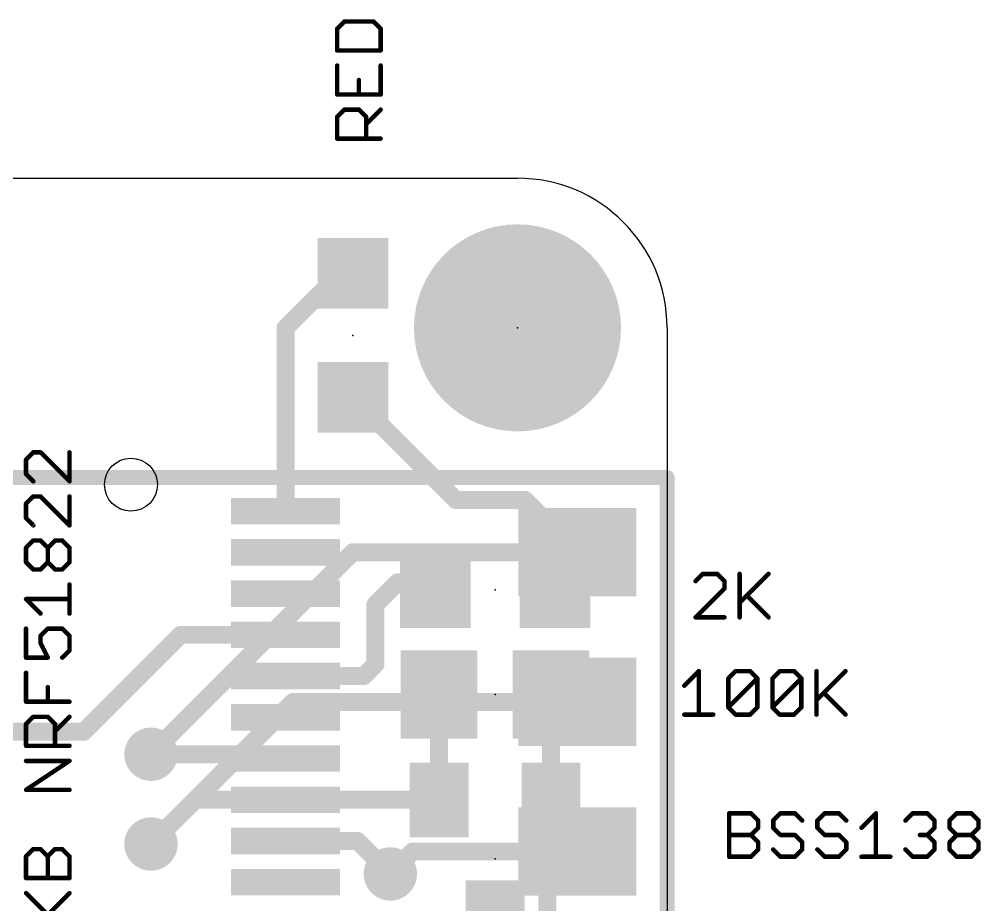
# Model space of a CAD drawing. Extents: x -5.2 to 30.9, y -0.1 to 28.6.
# Drawn here: x 11.86 to 28.19, y 13.07 to 28.1 of the extents above; entities that cross this region are included whole.
import ezdxf

# ---------------------------------------------------------------- set-up
doc = ezdxf.new("R2010")
doc.units = 0
for name, color, linetype in [('1', 12, 'CONTINUOUS'), ('16', 132, 'CONTINUOUS'), ('17', 110, 'CONTINUOUS'), ('18', 110, 'CONTINUOUS'), ('20', 53, 'CONTINUOUS'), ('23', 53, 'CONTINUOUS'), ('27', 253, 'CONTINUOUS')]:
    doc.layers.add(name, color=color, linetype=linetype)

# ---------------------------------------------------------------- blocks, each defined once
blk = doc.blocks.new('RECT')
blk.add_solid([(-0.5, -0.5), (0.5, -0.5), (-0.5, 0.5), (0.5, 0.5)])
blk = doc.blocks.new('ROUNDP')
at = {"const_width": 0.5}
blk.add_lwpolyline([(0, -0.25, 1), (0, 0.25, 1), (0, -0.25)], format="xyb", dxfattribs=at)
blk = doc.blocks.new('ROUNDV')
at = {"const_width": 0.5}
blk.add_lwpolyline([(0, -0.25, 1), (0, 0.25, 1), (0, -0.25)], format="xyb", dxfattribs=at)

msp = doc.modelspace()

# ---------------------------------------------------------------- linework, layer by layer
at = {"layer": '1'}
for points, const_width in [([(17.306, 23.783), (16.382, 22.859)], 0.3048), ([(17.526, 23.783), (17.306, 23.783)], 0.3048), ([(16.382, 22.859), (16.382, 19.748)], 0.3048), ([(17.526, 21.683), (19.27, 19.939)], 0.3048), ([(0, 20.32), (22.86, 20.32)], 0.254), ([(22.86, 20.32), (22.86, 0)], 0.254), ([(19.27, 19.939), (20.447, 19.939)], 0.3048), ([(20.447, 19.939), (20.955, 19.431)], 0.3048), ([(20.955, 19.431), (20.955, 18.415)], 0.3048), ([(17.907, 18.161), (18.288, 18.542)], 0.3048), ([(18.288, 18.542), (18.796, 18.542)], 0.3048), ([(18.796, 18.542), (18.923, 18.415)], 0.3048), ([(17.907, 17.145), (17.907, 18.161)], 0.3048), ([(14.6, 17.648), (12.954, 16.002)], 0.3048), ([(16.382, 17.648), (14.6, 17.648)], 0.3048), ([(17.71, 16.948), (17.907, 17.145)], 0.3048), ([(16.382, 16.948), (17.71, 16.948)], 0.3048), ([(18.989, 16.637), (18.989, 14.843)], 0.3048), ([(20.889, 16.637), (20.889, 14.843)], 0.3048), ([(12.954, 16.002), (7.239, 16.002)], 0.3048), ([(14.097, 15.621), (16.309, 15.621)], 0.3048), ([(16.309, 15.621), (16.382, 15.548)], 0.3048), ([(14.097, 14.097), (14.848, 14.848)], 0.3048), ([(14.848, 14.848), (16.382, 14.848)], 0.3048), ([(16.382, 14.848), (18.984, 14.848)], 0.3048), ([(18.984, 14.848), (18.989, 14.843)], 0.3048), ([(20.889, 14.671), (20.889, 14.843)], 0.3048), ([(20.889, 13.523), (20.889, 14.843)], 0.3048), ([(21.209, 14.351), (20.889, 14.671)], 0.3048), ([(17.602, 14.148), (16.382, 14.148)], 0.3048), ([(18.161, 13.589), (17.602, 14.148)], 0.3048), ([(20.828, 13.462), (20.889, 13.523)], 0.3048), ([(20.828, 12.065), (20.828, 13.462)], 0.3048)]:
    msp.add_lwpolyline(points, dxfattribs=dict(at, const_width=const_width))
for points, const_width in [([(17.306, 23.8592, 1), (17.306, 23.7068)], 0.1524), ([(17.3599, 23.7291, 1), (17.2521, 23.8369)], 0.1524), ([(17.526, 23.7068, 1), (17.526, 23.8592)], 0.1524), ([(16.4582, 22.859, 1), (16.3058, 22.859)], 0.1524), ([(16.3281, 22.9129, 1), (16.4359, 22.8051)], 0.1524), ([(17.5799, 21.7369, 1), (17.4721, 21.6291)], 0.1524), ([(22.9235, 20.32, 1), (22.7965, 20.32)], 0.127), ([(22.86, 20.2565, 1), (22.86, 20.3835)], 0.127), ([(19.27, 20.0152, 1), (19.27, 19.8628)], 0.1524), ([(20.5009, 19.9929, 1), (20.3931, 19.8851)], 0.1524), ([(20.447, 19.8628, 1), (20.447, 20.0152)], 0.1524), ([(19.2161, 19.8851, 1), (19.3239, 19.9929)], 0.1524), ([(16.3058, 19.748, 1), (16.4582, 19.748)], 0.1524), ([(21.0312, 19.431, 1), (20.8788, 19.431)], 0.1524), ([(20.9011, 19.3771, 1), (21.0089, 19.4849)], 0.1524), ([(18.288, 18.6182, 1), (18.288, 18.4658)], 0.1524), ([(18.3419, 18.4881, 1), (18.2341, 18.5959)], 0.1524), ([(18.8499, 18.5959, 1), (18.7421, 18.4881)], 0.1524), ([(18.796, 18.4658, 1), (18.796, 18.6182)], 0.1524), ([(18.8691, 18.3611, 1), (18.9769, 18.4689)], 0.1524), ([(20.8788, 18.415, 1), (21.0312, 18.415)], 0.1524), ([(17.9832, 18.161, 1), (17.8308, 18.161)], 0.1524), ([(17.8531, 18.2149, 1), (17.9609, 18.1071)], 0.1524), ([(14.6, 17.7242, 1), (14.6, 17.5718)], 0.1524), ([(14.6539, 17.5941, 1), (14.5461, 17.7019)], 0.1524), ([(16.382, 17.5718, 1), (16.382, 17.7242)], 0.1524), ([(17.8308, 17.145, 1), (17.9832, 17.145)], 0.1524), ([(17.9609, 17.0911, 1), (17.8531, 17.1989)], 0.1524), ([(16.382, 17.0242, 1), (16.382, 16.8718)], 0.1524), ([(17.6561, 17.0019, 1), (17.7639, 16.8941)], 0.1524), ([(17.71, 16.8718, 1), (17.71, 17.0242)], 0.1524), ([(19.0652, 16.637, 1), (18.9128, 16.637)], 0.1524), ([(20.9652, 16.637, 1), (20.8128, 16.637)], 0.1524), ([(12.9001, 16.0559, 1), (13.0079, 15.9481)], 0.1524), ([(12.954, 15.9258, 1), (12.954, 16.0782)], 0.1524), ([(14.097, 15.6972, 1), (14.097, 15.5448)], 0.1524), ([(16.3629, 15.6749, 1), (16.2551, 15.5671)], 0.1524), ([(16.309, 15.5448, 1), (16.309, 15.6972)], 0.1524), ([(16.3281, 15.4941, 1), (16.4359, 15.6019)], 0.1524), ([(14.848, 14.9242, 1), (14.848, 14.7718)], 0.1524), ([(14.9019, 14.7941, 1), (14.7941, 14.9019)], 0.1524), ([(16.382, 14.9242, 1), (16.382, 14.7718)], 0.1524), ([(16.382, 14.7718, 1), (16.382, 14.9242)], 0.1524), ([(19.0379, 14.9019, 1), (18.9301, 14.7941)], 0.1524), ([(18.9128, 14.843, 1), (19.0652, 14.843)], 0.1524), ([(18.9351, 14.7891, 1), (19.0429, 14.8969)], 0.1524), ([(18.984, 14.7718, 1), (18.984, 14.9242)], 0.1524), ([(20.9652, 14.843, 1), (20.8128, 14.843)], 0.1524), ([(20.9652, 14.843, 1), (20.8128, 14.843)], 0.1524), ([(20.8128, 14.843, 1), (20.9652, 14.843)], 0.1524), ([(20.9429, 14.7249, 1), (20.8351, 14.6171)], 0.1524), ([(20.8128, 14.671, 1), (20.9652, 14.671)], 0.1524), ([(21.1551, 14.2971, 1), (21.2629, 14.4049)], 0.1524), ([(14.0431, 14.1509, 1), (14.1509, 14.0431)], 0.1524), ([(16.382, 14.2242, 1), (16.382, 14.0718)], 0.1524), ([(17.6559, 14.2019, 1), (17.5481, 14.0941)], 0.1524), ([(17.602, 14.0718, 1), (17.602, 14.2242)], 0.1524), ([(18.1071, 13.5351, 1), (18.2149, 13.6429)], 0.1524), ([(20.9042, 13.462, 1), (20.7518, 13.462)], 0.1524), ([(20.7741, 13.5159, 1), (20.8819, 13.4081)], 0.1524), ([(20.8128, 13.523, 1), (20.9652, 13.523)], 0.1524), ([(20.9429, 13.4691, 1), (20.8351, 13.5769)], 0.1524)]:
    msp.add_lwpolyline(points, format="xyb", dxfattribs=dict(at, const_width=const_width))
at = {"layer": '16'}
for points, const_width in [([(0, 20.32), (22.86, 20.32)], 0.254), ([(22.86, 20.32), (22.86, 0)], 0.254), ([(17.526, 19.05), (14.097, 15.621)], 0.3048), ([(21.336, 19.05), (17.526, 19.05)], 0.3048), ([(16.51, 16.51), (14.097, 14.097)], 0.3048), ([(21.336, 16.51), (16.51, 16.51)], 0.3048), ([(18.542, 13.97), (18.161, 13.589)], 0.3048), ([(21.336, 13.97), (18.542, 13.97)], 0.3048)]:
    msp.add_lwpolyline(points, dxfattribs=dict(at, const_width=const_width))
for points, const_width in [([(22.9235, 20.32, 1), (22.7965, 20.32)], 0.127), ([(22.86, 20.2565, 1), (22.86, 20.3835)], 0.127), ([(17.526, 19.1262, 1), (17.526, 18.9738)], 0.1524), ([(17.5799, 18.9961, 1), (17.4721, 19.1039)], 0.1524), ([(21.336, 18.9738, 1), (21.336, 19.1262)], 0.1524), ([(16.51, 16.5862, 1), (16.51, 16.4338)], 0.1524), ([(16.5639, 16.4561, 1), (16.4561, 16.5639)], 0.1524), ([(21.336, 16.4338, 1), (21.336, 16.5862)], 0.1524), ([(14.0431, 15.6749, 1), (14.1509, 15.5671)], 0.1524), ([(14.0431, 14.1509, 1), (14.1509, 14.0431)], 0.1524), ([(18.542, 14.0462, 1), (18.542, 13.8938)], 0.1524), ([(18.5959, 13.9161, 1), (18.4881, 14.0239)], 0.1524), ([(21.336, 13.8938, 1), (21.336, 14.0462)], 0.1524), ([(18.1071, 13.6429, 1), (18.2149, 13.5351)], 0.1524)]:
    msp.add_lwpolyline(points, format="xyb", dxfattribs=dict(at, const_width=const_width))
at = {"layer": '20'}
for p, q in [((2.54, 25.4), (20.32, 25.4)), ((22.86, 22.86), (22.86, 0))]:
    msp.add_line(p, q, dxfattribs=at)
msp.add_circle((13.757, 20.198), 0.45, dxfattribs=at)
msp.add_arc((20.32, 22.86), 2.54, 0, 90, dxfattribs=at)
at = {"layer": '23'}
for p in [(20.32, 22.86), (17.526, 22.733), (19.939, 18.415), (19.939, 16.637), (19.939, 13.843)]:
    msp.add_point(p, dxfattribs=at)
at = {"layer": '27', "const_width": 0.0762}
for points in [[(17.3815, 28.0614), (17.2587, 27.9385)], [(17.873, 28.0614), (17.3815, 28.0614)], [(17.9959, 27.9385), (17.873, 28.0614)], [(17.2587, 27.9385), (17.2587, 27.5699)], [(17.9959, 27.5699), (17.9959, 27.9385)], [(17.2587, 27.5699), (17.9959, 27.5699)], [(17.2587, 27.313), (17.2587, 26.8215)], [(17.9959, 26.8215), (17.9959, 27.313)], [(17.6273, 26.8215), (17.6273, 27.0673)], [(17.2587, 26.8215), (17.9959, 26.8215)], [(17.2587, 26.4417), (17.3815, 26.5646)], [(17.2587, 26.0731), (17.2587, 26.4417)], [(17.3815, 26.5646), (17.6273, 26.5646)], [(17.6273, 26.5646), (17.7502, 26.4417)], [(17.7502, 26.3188), (17.9959, 26.5646)], [(17.7502, 26.4417), (17.7502, 26.0731)], [(17.9959, 26.0731), (17.2587, 26.0731)], [(12.0985, 20.7466), (11.9757, 20.6237)], [(12.2214, 20.7466), (12.0985, 20.7466)], [(12.7129, 20.2551), (12.2214, 20.7466)], [(12.7129, 20.7466), (12.7129, 20.2551)], [(11.9757, 20.6237), (11.9757, 20.378)], [(11.9757, 20.378), (12.0985, 20.2551)], [(12.0985, 19.9982), (11.9757, 19.8753)], [(12.2214, 19.9982), (12.0985, 19.9982)], [(12.7129, 19.5067), (12.2214, 19.9982)], [(12.7129, 19.9982), (12.7129, 19.5067)], [(11.9757, 19.8753), (11.9757, 19.6295)], [(11.9757, 19.6295), (12.0985, 19.5067)], [(11.9757, 19.1269), (12.0985, 19.2497)], [(12.0985, 19.2497), (12.2214, 19.2497)], [(12.2214, 19.2497), (12.3443, 19.1269)], [(12.3443, 19.1269), (12.4672, 19.2497)], [(12.4672, 19.2497), (12.59, 19.2497)], [(12.59, 19.2497), (12.7129, 19.1269)], [(11.9757, 18.8811), (11.9757, 19.1269)], [(12.3443, 18.8811), (12.3443, 19.1269)], [(12.7129, 19.1269), (12.7129, 18.8811)], [(12.0985, 18.7583), (11.9757, 18.8811)], [(12.2214, 18.7583), (12.0985, 18.7583)], [(12.3443, 18.8811), (12.2214, 18.7583)], [(12.4672, 18.7583), (12.3443, 18.8811)], [(12.59, 18.7583), (12.4672, 18.7583)], [(12.7129, 18.8811), (12.59, 18.7583)], [(23.4655, 18.6823), (23.3426, 18.5595)], [(23.7112, 18.6823), (23.4655, 18.6823)], [(23.8341, 18.5595), (23.7112, 18.6823)], [(24.091, 18.6823), (24.091, 17.9451)], [(24.091, 18.1908), (24.5825, 18.6823)], [(12.7129, 18.0098), (12.7129, 18.5013)], [(23.3426, 17.9451), (23.8341, 18.4366)], [(23.8341, 18.4366), (23.8341, 18.5595)], [(12.2214, 18.0098), (11.9757, 18.2556)], [(11.9757, 18.2556), (12.7129, 18.2556)], [(24.2139, 18.3137), (24.5825, 17.9451)], [(23.8341, 17.9451), (23.3426, 17.9451)], [(11.9757, 17.7529), (11.9757, 17.2614)], [(12.2214, 17.63), (12.3443, 17.7529)], [(12.2214, 17.5072), (12.2214, 17.63)], [(12.3443, 17.7529), (12.59, 17.7529)], [(12.59, 17.7529), (12.7129, 17.63)], [(12.7129, 17.63), (12.7129, 17.3843)], [(12.3443, 17.2614), (12.2214, 17.5072)], [(12.7129, 17.3843), (12.59, 17.2614)], [(11.9757, 17.2614), (12.3443, 17.2614)], [(11.9757, 16.513), (11.9757, 17.0045)], [(23.1521, 16.7856), (23.3978, 17.0313)], [(23.3978, 17.0313), (23.3978, 16.2941)], [(23.9005, 16.9085), (24.0234, 17.0313)], [(24.0234, 17.0313), (24.2691, 17.0313)], [(24.2691, 17.0313), (24.392, 16.9085)], [(24.6489, 16.9085), (24.7718, 17.0313)], [(24.7718, 17.0313), (25.0175, 17.0313)], [(25.0175, 17.0313), (25.1404, 16.9085)], [(25.3973, 17.0313), (25.3973, 16.2941)], [(25.3973, 16.5398), (25.8888, 17.0313)], [(23.9005, 16.417), (23.9005, 16.9085)], [(23.9005, 16.417), (24.392, 16.9085)], [(24.392, 16.9085), (24.392, 16.417)], [(24.6489, 16.417), (24.6489, 16.9085)], [(24.6489, 16.417), (25.1404, 16.9085)], [(25.1404, 16.9085), (25.1404, 16.417)], [(12.3443, 16.513), (12.3443, 16.7587)], [(25.5202, 16.6627), (25.8888, 16.2941)], [(12.7129, 16.513), (11.9757, 16.513)], [(23.1521, 16.2941), (23.6436, 16.2941)], [(24.0234, 16.2941), (23.9005, 16.417)], [(24.2691, 16.2941), (24.0234, 16.2941)], [(24.392, 16.417), (24.2691, 16.2941)], [(24.7718, 16.2941), (24.6489, 16.417)], [(25.0175, 16.2941), (24.7718, 16.2941)], [(25.1404, 16.417), (25.0175, 16.2941)], [(11.9757, 16.1332), (12.0985, 16.2561)], [(11.9757, 15.7646), (11.9757, 16.1332)], [(12.0985, 16.2561), (12.3443, 16.2561)], [(12.3443, 16.2561), (12.4672, 16.1332)], [(12.4672, 16.0103), (12.7129, 16.2561)], [(12.4672, 16.1332), (12.4672, 15.7646)], [(12.7129, 15.7646), (11.9757, 15.7646)], [(11.9757, 15.0162), (12.7129, 15.5077)], [(12.7129, 15.5077), (11.9757, 15.5077)], [(12.7129, 15.0162), (11.9757, 15.0162)], [(23.9141, 13.8811), (23.9141, 14.6183)], [(23.9141, 14.6183), (24.2827, 14.6183)], [(24.2827, 14.6183), (24.4056, 14.4955)], [(24.4056, 14.4955), (24.4056, 14.3726)], [(24.7854, 14.6183), (24.6625, 14.4955)], [(24.6625, 14.4955), (24.6625, 14.3726)], [(25.0311, 14.6183), (24.7854, 14.6183)], [(25.154, 14.4955), (25.0311, 14.6183)], [(25.5338, 14.6183), (25.4109, 14.4955)], [(25.4109, 14.4955), (25.4109, 14.3726)], [(25.7795, 14.6183), (25.5338, 14.6183)], [(25.9024, 14.4955), (25.7795, 14.6183)], [(26.1593, 14.3726), (26.4051, 14.6183)], [(26.4051, 14.6183), (26.4051, 13.8811)], [(26.9078, 14.4955), (27.0306, 14.6183)], [(27.0306, 14.6183), (27.2764, 14.6183)], [(27.2764, 14.6183), (27.3992, 14.4955)], [(27.3992, 14.4955), (27.3992, 14.3726)], [(27.6562, 14.4955), (27.779, 14.6183)], [(27.6562, 14.3726), (27.6562, 14.4955)], [(27.779, 14.6183), (28.0248, 14.6183)], [(28.0248, 14.6183), (28.1477, 14.4955)], [(28.1477, 14.4955), (28.1477, 14.3726)], [(24.4056, 14.3726), (24.2827, 14.2497)], [(24.6625, 14.3726), (24.7854, 14.2497)], [(25.4109, 14.3726), (25.5338, 14.2497)], [(27.3992, 14.3726), (27.2764, 14.2497)], [(27.779, 14.2497), (27.6562, 14.3726)], [(28.1477, 14.3726), (28.0248, 14.2497)], [(23.9141, 14.2497), (24.2827, 14.2497)], [(24.2827, 14.2497), (24.4056, 14.1268)], [(24.7854, 14.2497), (25.0311, 14.2497)], [(25.0311, 14.2497), (25.154, 14.1268)], [(25.5338, 14.2497), (25.7795, 14.2497)], [(25.7795, 14.2497), (25.9024, 14.1268)], [(27.2764, 14.2497), (27.1535, 14.2497)], [(27.2764, 14.2497), (27.3992, 14.1268)], [(27.6562, 14.1268), (27.779, 14.2497)], [(27.779, 14.2497), (28.0248, 14.2497)], [(28.0248, 14.2497), (28.1477, 14.1268)], [(11.9757, 13.888), (12.0985, 14.0108)], [(12.0985, 14.0108), (12.2214, 14.0108)], [(12.2214, 14.0108), (12.3443, 13.888)], [(12.3443, 13.888), (12.4672, 14.0108)], [(12.4672, 14.0108), (12.59, 14.0108)], [(12.59, 14.0108), (12.7129, 13.888)], [(24.4056, 14.004), (24.2827, 13.8811)], [(24.4056, 14.1268), (24.4056, 14.004)], [(24.7854, 13.8811), (24.6625, 14.004)], [(25.154, 14.004), (25.0311, 13.8811)], [(25.154, 14.1268), (25.154, 14.004)], [(25.5338, 13.8811), (25.4109, 14.004)], [(25.9024, 14.004), (25.7795, 13.8811)], [(25.9024, 14.1268), (25.9024, 14.004)], [(27.0306, 13.8811), (26.9078, 14.004)], [(27.3992, 14.004), (27.2764, 13.8811)], [(27.3992, 14.1268), (27.3992, 14.004)], [(27.6562, 14.004), (27.6562, 14.1268)], [(27.779, 13.8811), (27.6562, 14.004)], [(28.1477, 14.004), (28.0248, 13.8811)], [(28.1477, 14.1268), (28.1477, 14.004)], [(11.9757, 13.5193), (11.9757, 13.888)], [(12.3443, 13.5193), (12.3443, 13.888)], [(12.7129, 13.888), (12.7129, 13.5193)], [(24.2827, 13.8811), (23.9141, 13.8811)], [(25.0311, 13.8811), (24.7854, 13.8811)], [(25.7795, 13.8811), (25.5338, 13.8811)], [(26.1593, 13.8811), (26.6508, 13.8811)], [(27.2764, 13.8811), (27.0306, 13.8811)], [(28.0248, 13.8811), (27.779, 13.8811)], [(12.7129, 13.5193), (11.9757, 13.5193)], [(12.4672, 12.7709), (11.9757, 13.2624)], [(12.3443, 12.8938), (12.7129, 13.2624)]]:
    msp.add_lwpolyline(points, dxfattribs=at)
at = {"layer": '27', "const_width": 0.0381}
for points in [[(17.3815, 28.0805, 1), (17.3815, 28.0424)], [(17.395, 28.0479, 1), (17.3681, 28.0749)], [(17.8865, 28.0749, 1), (17.8596, 28.0479)], [(17.873, 28.0424, 1), (17.873, 28.0805)], [(17.2777, 27.9385, 1), (17.2396, 27.9385)], [(17.2452, 27.952, 1), (17.2721, 27.9251)], [(18.015, 27.9385, 1), (17.9769, 27.9385)], [(17.9824, 27.9251, 1), (18.0094, 27.952)], [(17.2587, 27.589, 1), (17.2587, 27.5509)], [(17.9959, 27.5509, 1), (17.9959, 27.589)], [(17.2396, 27.5699, 1), (17.2777, 27.5699)], [(17.9769, 27.5699, 1), (18.015, 27.5699)], [(17.2777, 27.313, 1), (17.2396, 27.313)], [(18.015, 27.313, 1), (17.9769, 27.313)], [(17.6463, 27.0673, 1), (17.6082, 27.0673)], [(17.2396, 26.8215, 1), (17.2777, 26.8215)], [(17.2587, 26.8406, 1), (17.2587, 26.8025)], [(17.6082, 26.8215, 1), (17.6463, 26.8215)], [(17.9769, 26.8215, 1), (18.015, 26.8215)], [(17.9959, 26.8025, 1), (17.9959, 26.8406)], [(17.2777, 26.4417, 1), (17.2396, 26.4417)], [(17.2452, 26.4552, 1), (17.2721, 26.4282)], [(17.3815, 26.5836, 1), (17.3815, 26.5455)], [(17.395, 26.5511, 1), (17.3681, 26.5781)], [(17.6408, 26.5781, 1), (17.6138, 26.5511)], [(17.6273, 26.5455, 1), (17.6273, 26.5836)], [(17.7692, 26.4417, 1), (17.7311, 26.4417)], [(17.7367, 26.4282, 1), (17.7636, 26.4552)], [(18.0094, 26.5511, 1), (17.9824, 26.5781)], [(17.7367, 26.3323, 1), (17.7636, 26.3054)], [(17.2396, 26.0731, 1), (17.2777, 26.0731)], [(17.2587, 26.0922, 1), (17.2587, 26.0541)], [(17.7311, 26.0731, 1), (17.7692, 26.0731)], [(17.9959, 26.0541, 1), (17.9959, 26.0922)], [(12.0985, 20.7656, 1), (12.0985, 20.7275)], [(12.112, 20.7331, 1), (12.0851, 20.76)], [(12.2349, 20.76, 1), (12.2079, 20.7331)], [(12.2214, 20.7275, 1), (12.2214, 20.7656)], [(12.732, 20.7466, 1), (12.6939, 20.7466)], [(11.9947, 20.6237, 1), (11.9566, 20.6237)], [(11.9622, 20.6372, 1), (11.9891, 20.6102)], [(11.9891, 20.3914, 1), (11.9622, 20.3645)], [(11.9566, 20.378, 1), (11.9947, 20.378)], [(12.0851, 20.2416, 1), (12.112, 20.2686)], [(12.6939, 20.2551, 1), (12.732, 20.2551)], [(12.6994, 20.2416, 1), (12.7264, 20.2686)], [(12.0985, 20.0172, 1), (12.0985, 19.9791)], [(12.112, 19.9847, 1), (12.0851, 20.0116)], [(12.2349, 20.0116, 1), (12.2079, 19.9847)], [(12.2214, 19.9791, 1), (12.2214, 20.0172)], [(12.732, 19.9982, 1), (12.6939, 19.9982)], [(11.9947, 19.8753, 1), (11.9566, 19.8753)], [(11.9622, 19.8888, 1), (11.9891, 19.8618)], [(11.9566, 19.6295, 1), (11.9947, 19.6295)], [(11.9891, 19.643, 1), (11.9622, 19.6161)], [(12.0851, 19.4932, 1), (12.112, 19.5201)], [(12.6939, 19.5067, 1), (12.732, 19.5067)], [(12.6994, 19.4932, 1), (12.7264, 19.5201)], [(12.0985, 19.2688, 1), (12.0985, 19.2307)], [(12.112, 19.2363, 1), (12.0851, 19.2632)], [(12.2349, 19.2632, 1), (12.2079, 19.2363)], [(12.2214, 19.2307, 1), (12.2214, 19.2688)], [(12.4672, 19.2688, 1), (12.4672, 19.2307)], [(12.4806, 19.2363, 1), (12.4537, 19.2632)], [(12.6035, 19.2632, 1), (12.5766, 19.2363)], [(12.59, 19.2307, 1), (12.59, 19.2688)], [(11.9947, 19.1269, 1), (11.9566, 19.1269)], [(11.9622, 19.1403, 1), (11.9891, 19.1134)], [(12.3633, 19.1269, 1), (12.3252, 19.1269)], [(12.3308, 19.1403, 1), (12.3578, 19.1134)], [(12.3308, 19.1134, 1), (12.3578, 19.1403)], [(12.732, 19.1269, 1), (12.6939, 19.1269)], [(12.6994, 19.1134, 1), (12.7264, 19.1403)], [(11.9566, 18.8811, 1), (11.9947, 18.8811)], [(11.9891, 18.8946, 1), (11.9622, 18.8677)], [(12.0985, 18.7773, 1), (12.0985, 18.7392)], [(12.0851, 18.7448, 1), (12.112, 18.7717)], [(12.2079, 18.7717, 1), (12.2349, 18.7448)], [(12.2214, 18.7392, 1), (12.2214, 18.7773)], [(12.3578, 18.8946, 1), (12.3308, 18.8677)], [(12.3252, 18.8811, 1), (12.3633, 18.8811)], [(12.3578, 18.8677, 1), (12.3308, 18.8946)], [(12.4672, 18.7773, 1), (12.4672, 18.7392)], [(12.4537, 18.7448, 1), (12.4806, 18.7717)], [(12.5766, 18.7717, 1), (12.6035, 18.7448)], [(12.59, 18.7392, 1), (12.59, 18.7773)], [(12.6939, 18.8811, 1), (12.732, 18.8811)], [(12.7264, 18.8677, 1), (12.6994, 18.8946)], [(23.4655, 18.7014, 1), (23.4655, 18.6633)], [(23.4789, 18.6689, 1), (23.452, 18.6958)], [(23.7247, 18.6958, 1), (23.6977, 18.6689)], [(23.7112, 18.6633, 1), (23.7112, 18.7014)], [(24.1101, 18.6823, 1), (24.072, 18.6823)], [(24.596, 18.6689, 1), (24.569, 18.6958)], [(12.732, 18.5013, 1), (12.6939, 18.5013)], [(23.3291, 18.5729, 1), (23.3561, 18.546)], [(23.8531, 18.5595, 1), (23.815, 18.5595)], [(23.815, 18.4366, 1), (23.8531, 18.4366)], [(23.8206, 18.546, 1), (23.8476, 18.5729)], [(23.8476, 18.4231, 1), (23.8206, 18.4501)], [(11.9891, 18.2691, 1), (11.9622, 18.2421)], [(11.9757, 18.2746, 1), (11.9757, 18.2365)], [(12.7129, 18.2365, 1), (12.7129, 18.2746)], [(24.2274, 18.3272, 1), (24.2004, 18.3002)], [(24.0775, 18.2043, 1), (24.1045, 18.1774)], [(12.2079, 17.9964, 1), (12.2349, 18.0233)], [(12.6939, 18.0098, 1), (12.732, 18.0098)], [(23.3426, 17.9642, 1), (23.3426, 17.9261)], [(23.3291, 17.9586, 1), (23.3561, 17.9316)], [(23.8341, 17.9261, 1), (23.8341, 17.9642)], [(24.072, 17.9451, 1), (24.1101, 17.9451)], [(24.569, 17.9316, 1), (24.596, 17.9586)], [(11.9947, 17.7529, 1), (11.9566, 17.7529)], [(12.2079, 17.6435, 1), (12.2349, 17.6166)], [(12.2405, 17.63, 1), (12.2024, 17.63)], [(12.3443, 17.772, 1), (12.3443, 17.7339)], [(12.3578, 17.7394, 1), (12.3308, 17.7664)], [(12.6035, 17.7664, 1), (12.5766, 17.7394)], [(12.59, 17.7339, 1), (12.59, 17.772)], [(12.732, 17.63, 1), (12.6939, 17.63)], [(12.6994, 17.6166, 1), (12.7264, 17.6435)], [(12.2385, 17.5157, 1), (12.2044, 17.4986)], [(12.2024, 17.5072, 1), (12.2405, 17.5072)], [(12.6939, 17.3843, 1), (12.732, 17.3843)], [(12.7264, 17.3708, 1), (12.6994, 17.3978)], [(11.9566, 17.2614, 1), (11.9947, 17.2614)], [(11.9757, 17.2805, 1), (11.9757, 17.2424)], [(12.3272, 17.2529, 1), (12.3613, 17.2699)], [(12.3443, 17.2424, 1), (12.3443, 17.2805)], [(12.5766, 17.2749, 1), (12.6035, 17.248)], [(11.9947, 17.0045, 1), (11.9566, 17.0045)], [(23.4169, 17.0313, 1), (23.3788, 17.0313)], [(23.4113, 17.0179, 1), (23.3844, 17.0448)], [(24.0234, 17.0504, 1), (24.0234, 17.0123)], [(24.0369, 17.0179, 1), (24.0099, 17.0448)], [(24.2826, 17.0448, 1), (24.2557, 17.0179)], [(24.2691, 17.0123, 1), (24.2691, 17.0504)], [(24.7718, 17.0504, 1), (24.7718, 17.0123)], [(24.7853, 17.0179, 1), (24.7583, 17.0448)], [(25.031, 17.0448, 1), (25.0041, 17.0179)], [(25.0175, 17.0123, 1), (25.0175, 17.0504)], [(25.4164, 17.0313, 1), (25.3783, 17.0313)], [(25.9023, 17.0179, 1), (25.8754, 17.0448)], [(23.1386, 16.7991, 1), (23.1656, 16.7721)], [(23.9196, 16.9085, 1), (23.8815, 16.9085)], [(23.887, 16.9219, 1), (23.914, 16.895)], [(24.411, 16.9085, 1), (24.3729, 16.9085)], [(24.4055, 16.895, 1), (24.3785, 16.9219)], [(24.3785, 16.895, 1), (24.4055, 16.9219)], [(24.668, 16.9085, 1), (24.6299, 16.9085)], [(24.6355, 16.9219, 1), (24.6624, 16.895)], [(25.1595, 16.9085, 1), (25.1214, 16.9085)], [(25.1539, 16.895, 1), (25.1269, 16.9219)], [(25.1269, 16.895, 1), (25.1539, 16.9219)], [(12.3633, 16.7587, 1), (12.3252, 16.7587)], [(25.5337, 16.6762, 1), (25.5067, 16.6492)], [(11.9566, 16.513, 1), (11.9947, 16.513)], [(11.9757, 16.5321, 1), (11.9757, 16.494)], [(12.3252, 16.513, 1), (12.3633, 16.513)], [(12.7129, 16.494, 1), (12.7129, 16.5321)], [(25.3839, 16.5533, 1), (25.4108, 16.5264)], [(23.1521, 16.3132, 1), (23.1521, 16.2751)], [(23.6436, 16.2751, 1), (23.6436, 16.3132)], [(23.914, 16.4304, 1), (23.887, 16.4035)], [(23.887, 16.4304, 1), (23.914, 16.4035)], [(23.8815, 16.417, 1), (23.9196, 16.417)], [(24.0234, 16.3132, 1), (24.0234, 16.2751)], [(24.0099, 16.2806, 1), (24.0369, 16.3076)], [(24.2557, 16.3076, 1), (24.2826, 16.2806)], [(24.2691, 16.2751, 1), (24.2691, 16.3132)], [(24.3729, 16.417, 1), (24.411, 16.417)], [(24.4055, 16.4035, 1), (24.3785, 16.4304)], [(24.6299, 16.417, 1), (24.668, 16.417)], [(24.6624, 16.4304, 1), (24.6355, 16.4035)], [(24.6355, 16.4304, 1), (24.6624, 16.4035)], [(24.7718, 16.3132, 1), (24.7718, 16.2751)], [(24.7583, 16.2806, 1), (24.7853, 16.3076)], [(25.0041, 16.3076, 1), (25.031, 16.2806)], [(25.0175, 16.2751, 1), (25.0175, 16.3132)], [(25.1214, 16.417, 1), (25.1595, 16.417)], [(25.1539, 16.4035, 1), (25.1269, 16.4304)], [(25.8754, 16.2806, 1), (25.9023, 16.3076)], [(11.9947, 16.1332, 1), (11.9566, 16.1332)], [(11.9622, 16.1467, 1), (11.9891, 16.1197)], [(12.0985, 16.2751, 1), (12.0985, 16.237)], [(12.112, 16.2426, 1), (12.0851, 16.2695)], [(12.3578, 16.2695, 1), (12.3308, 16.2426)], [(12.3443, 16.237, 1), (12.3443, 16.2751)], [(12.4862, 16.1332, 1), (12.4481, 16.1332)], [(12.4537, 16.1197, 1), (12.4806, 16.1467)], [(12.7264, 16.2426, 1), (12.6994, 16.2695)], [(23.3788, 16.2941, 1), (23.4169, 16.2941)], [(25.3783, 16.2941, 1), (25.4164, 16.2941)], [(12.4537, 16.0238, 1), (12.4806, 15.9969)], [(11.9566, 15.7646, 1), (11.9947, 15.7646)], [(11.9757, 15.7836, 1), (11.9757, 15.7455)], [(12.4481, 15.7646, 1), (12.4862, 15.7646)], [(12.7129, 15.7455, 1), (12.7129, 15.7836)], [(11.9757, 15.5267, 1), (11.9757, 15.4886)], [(12.7235, 15.4918, 1), (12.7023, 15.5235)], [(12.7129, 15.4886, 1), (12.7129, 15.5267)], [(11.9757, 15.0352, 1), (11.9757, 14.9971)], [(11.9651, 15.032, 1), (11.9862, 15.0003)], [(12.7129, 14.9971, 1), (12.7129, 15.0352)], [(23.9332, 14.6183, 1), (23.8951, 14.6183)], [(23.9141, 14.6374, 1), (23.9141, 14.5993)], [(24.2962, 14.6318, 1), (24.2692, 14.6049)], [(24.2827, 14.5993, 1), (24.2827, 14.6374)], [(24.4246, 14.4955, 1), (24.3865, 14.4955)], [(24.6816, 14.4955, 1), (24.6435, 14.4955)], [(24.7854, 14.6374, 1), (24.7854, 14.5993)], [(24.7989, 14.6049, 1), (24.7719, 14.6318)], [(25.0446, 14.6318, 1), (25.0177, 14.6049)], [(25.0311, 14.5993, 1), (25.0311, 14.6374)], [(25.43, 14.4955, 1), (25.3919, 14.4955)], [(25.5338, 14.6374, 1), (25.5338, 14.5993)], [(25.5473, 14.6049, 1), (25.5203, 14.6318)], [(25.793, 14.6318, 1), (25.7661, 14.6049)], [(25.7795, 14.5993, 1), (25.7795, 14.6374)], [(26.4241, 14.6183, 1), (26.386, 14.6183)], [(26.4186, 14.6049, 1), (26.3916, 14.6318)], [(27.0306, 14.6374, 1), (27.0306, 14.5993)], [(27.0441, 14.6049, 1), (27.0172, 14.6318)], [(27.2898, 14.6318, 1), (27.2629, 14.6049)], [(27.2764, 14.5993, 1), (27.2764, 14.6374)], [(27.4183, 14.4955, 1), (27.3802, 14.4955)], [(27.6752, 14.4955, 1), (27.6371, 14.4955)], [(27.779, 14.6374, 1), (27.779, 14.5993)], [(27.7925, 14.6049, 1), (27.7656, 14.6318)], [(28.0383, 14.6318, 1), (28.0113, 14.6049)], [(28.0248, 14.5993, 1), (28.0248, 14.6374)], [(28.1667, 14.4955, 1), (28.1286, 14.4955)], [(24.3865, 14.3726, 1), (24.4246, 14.3726)], [(24.3921, 14.482, 1), (24.4191, 14.5089)], [(24.4191, 14.3591, 1), (24.3921, 14.3861)], [(24.649, 14.5089, 1), (24.676, 14.482)], [(24.676, 14.3861, 1), (24.649, 14.3591)], [(24.6435, 14.3726, 1), (24.6816, 14.3726)], [(25.1405, 14.482, 1), (25.1675, 14.5089)], [(25.4244, 14.3861, 1), (25.3975, 14.3591)], [(25.3919, 14.3726, 1), (25.43, 14.3726)], [(25.3975, 14.5089, 1), (25.4244, 14.482)], [(25.8889, 14.482, 1), (25.9159, 14.5089)], [(26.1459, 14.3861, 1), (26.1728, 14.3591)], [(26.8943, 14.5089, 1), (26.9212, 14.482)], [(27.3802, 14.3726, 1), (27.4183, 14.3726)], [(27.3858, 14.482, 1), (27.4127, 14.5089)], [(27.4127, 14.3591, 1), (27.3858, 14.3861)], [(27.6696, 14.3861, 1), (27.6427, 14.3591)], [(27.6427, 14.5089, 1), (27.6696, 14.482)], [(27.6371, 14.3726, 1), (27.6752, 14.3726)], [(28.1286, 14.3726, 1), (28.1667, 14.3726)], [(28.1342, 14.482, 1), (28.1611, 14.5089)], [(28.1611, 14.3591, 1), (28.1342, 14.3861)], [(23.9141, 14.2688, 1), (23.9141, 14.2307)], [(24.2962, 14.2632, 1), (24.2692, 14.2362)], [(24.2692, 14.2632, 1), (24.2962, 14.2362)], [(24.2827, 14.2307, 1), (24.2827, 14.2688)], [(24.7854, 14.2688, 1), (24.7854, 14.2307)], [(24.7719, 14.2362, 1), (24.7989, 14.2632)], [(25.0446, 14.2632, 1), (25.0177, 14.2362)], [(25.0311, 14.2307, 1), (25.0311, 14.2688)], [(25.5338, 14.2688, 1), (25.5338, 14.2307)], [(25.5203, 14.2362, 1), (25.5473, 14.2632)], [(25.793, 14.2632, 1), (25.7661, 14.2362)], [(25.7795, 14.2307, 1), (25.7795, 14.2688)], [(27.1535, 14.2688, 1), (27.1535, 14.2307)], [(27.2898, 14.2632, 1), (27.2629, 14.2362)], [(27.2629, 14.2632, 1), (27.2898, 14.2362)], [(27.2764, 14.2307, 1), (27.2764, 14.2688)], [(27.779, 14.2688, 1), (27.779, 14.2307)], [(27.7925, 14.2362, 1), (27.7656, 14.2632)], [(27.7656, 14.2362, 1), (27.7925, 14.2632)], [(28.0383, 14.2632, 1), (28.0113, 14.2362)], [(28.0113, 14.2632, 1), (28.0383, 14.2362)], [(28.0248, 14.2307, 1), (28.0248, 14.2688)], [(12.0985, 14.0299, 1), (12.0985, 13.9918)], [(12.112, 13.9974, 1), (12.0851, 14.0243)], [(12.2349, 14.0243, 1), (12.2079, 13.9974)], [(12.2214, 13.9918, 1), (12.2214, 14.0299)], [(12.4672, 14.0299, 1), (12.4672, 13.9918)], [(12.4806, 13.9974, 1), (12.4537, 14.0243)], [(12.6035, 14.0243, 1), (12.5766, 13.9974)], [(12.59, 13.9918, 1), (12.59, 14.0299)], [(24.4246, 14.1268, 1), (24.3865, 14.1268)], [(24.3921, 14.1134, 1), (24.4191, 14.1403)], [(24.4191, 13.9905, 1), (24.3921, 14.0174)], [(24.676, 14.0174, 1), (24.649, 13.9905)], [(25.173, 14.1268, 1), (25.1349, 14.1268)], [(25.1405, 14.1134, 1), (25.1675, 14.1403)], [(25.1675, 13.9905, 1), (25.1405, 14.0174)], [(25.4244, 14.0174, 1), (25.3975, 13.9905)], [(25.9215, 14.1268, 1), (25.8834, 14.1268)], [(25.8889, 14.1134, 1), (25.9159, 14.1403)], [(25.9159, 13.9905, 1), (25.8889, 14.0174)], [(26.9212, 14.0174, 1), (26.8943, 13.9905)], [(27.4183, 14.1268, 1), (27.3802, 14.1268)], [(27.3858, 14.1134, 1), (27.4127, 14.1403)], [(27.4127, 13.9905, 1), (27.3858, 14.0174)], [(27.6752, 14.1268, 1), (27.6371, 14.1268)], [(27.6427, 14.1403, 1), (27.6696, 14.1134)], [(27.6696, 14.0174, 1), (27.6427, 13.9905)], [(28.1667, 14.1268, 1), (28.1286, 14.1268)], [(28.1342, 14.1134, 1), (28.1611, 14.1403)], [(28.1611, 13.9905, 1), (28.1342, 14.0174)], [(11.9947, 13.888, 1), (11.9566, 13.888)], [(11.9622, 13.9014, 1), (11.9891, 13.8745)], [(12.3633, 13.888, 1), (12.3252, 13.888)], [(12.3308, 13.9014, 1), (12.3578, 13.8745)], [(12.3308, 13.8745, 1), (12.3578, 13.9014)], [(12.732, 13.888, 1), (12.6939, 13.888)], [(12.6994, 13.8745, 1), (12.7264, 13.9014)], [(23.9141, 13.9002, 1), (23.9141, 13.862)], [(23.8951, 13.8811, 1), (23.9332, 13.8811)], [(24.2692, 13.8946, 1), (24.2962, 13.8676)], [(24.2827, 13.862, 1), (24.2827, 13.9002)], [(24.3865, 14.004, 1), (24.4246, 14.004)], [(24.7854, 13.9002, 1), (24.7854, 13.862)], [(24.7719, 13.8676, 1), (24.7989, 13.8946)], [(25.0177, 13.8946, 1), (25.0446, 13.8676)], [(25.0311, 13.862, 1), (25.0311, 13.9002)], [(25.1349, 14.004, 1), (25.173, 14.004)], [(25.5338, 13.9002, 1), (25.5338, 13.862)], [(25.5203, 13.8676, 1), (25.5473, 13.8946)], [(25.7661, 13.8946, 1), (25.793, 13.8676)], [(25.7795, 13.862, 1), (25.7795, 13.9002)], [(25.8834, 14.004, 1), (25.9215, 14.004)], [(26.1593, 13.9002, 1), (26.1593, 13.862)], [(26.386, 13.8811, 1), (26.4241, 13.8811)], [(26.6508, 13.862, 1), (26.6508, 13.9002)], [(27.0306, 13.9002, 1), (27.0306, 13.862)], [(27.0172, 13.8676, 1), (27.0441, 13.8946)], [(27.2629, 13.8946, 1), (27.2898, 13.8676)], [(27.2764, 13.862, 1), (27.2764, 13.9002)], [(27.3802, 14.004, 1), (27.4183, 14.004)], [(27.6371, 14.004, 1), (27.6752, 14.004)], [(27.779, 13.9002, 1), (27.779, 13.862)], [(27.7656, 13.8676, 1), (27.7925, 13.8946)], [(28.0113, 13.8946, 1), (28.0383, 13.8676)], [(28.0248, 13.862, 1), (28.0248, 13.9002)], [(28.1286, 14.004, 1), (28.1667, 14.004)], [(11.9757, 13.5384, 1), (11.9757, 13.5003)], [(12.7129, 13.5003, 1), (12.7129, 13.5384)], [(11.9566, 13.5193, 1), (11.9947, 13.5193)], [(12.3252, 13.5193, 1), (12.3633, 13.5193)], [(12.6939, 13.5193, 1), (12.732, 13.5193)], [(11.9891, 13.2759, 1), (11.9622, 13.2489)], [(12.7264, 13.2489, 1), (12.6994, 13.2759)]]:
    msp.add_lwpolyline(points, format="xyb", dxfattribs=at)

# ---------------------------------------------------------------- block references
at = {"layer": '1'}
for p, xscale, yscale in [((17.526, 23.783), 1.2, 1.2), ((17.526, 21.683), 1.2, 1.2), ((16.382, 19.748), 1.85, 0.45), ((16.382, 19.048), 1.85, 0.45), ((18.923, 18.415), 1.2, 1.3), ((20.955, 18.415), 1.2, 1.3), ((16.382, 18.348), 1.85, 0.45), ((16.382, 17.648), 1.85, 0.45), ((16.382, 16.948), 1.85, 0.45), ((16.382, 16.248), 1.85, 0.45), ((16.382, 15.548), 1.85, 0.45), ((16.382, 14.848), 1.85, 0.45), ((16.382, 14.148), 1.85, 0.45), ((16.382, 13.448), 1.85, 0.45)]:
    msp.add_blockref('RECT', p, dxfattribs=dict(at, xscale=xscale, yscale=yscale))
at = {"layer": '1', "xscale": 1.3, "yscale": 1.5, "rotation": 180}
for p in [(18.989, 16.637), (20.889, 16.637)]:
    msp.add_blockref('RECT', p, dxfattribs=at)
at = {"layer": '1', "yscale": 1.27, "rotation": 180}
for p in [(18.989, 14.843), (20.889, 14.843), (19.939, 12.843)]:
    msp.add_blockref('RECT', p, dxfattribs=at)
at = {"layer": '16', "xscale": 1.5, "yscale": 2}
for p, rotation in [((21.336, 19.05), 90), ((21.336, 16.51), 90), ((21.336, 13.97), 270)]:
    msp.add_blockref('RECT', p, dxfattribs=dict(at, rotation=rotation))
at = {"layer": '17', "xscale": 3.516, "yscale": 3.516}
msp.add_blockref('ROUNDP', (20.32, 22.86), dxfattribs=at)
msp.add_blockref('ROUNDP', (20.32, 22.86), dxfattribs=at)
at = {"layer": '18', "xscale": 0.9064, "yscale": 0.9064}
for p in [(14.097, 15.621), (14.097, 15.621), (14.097, 14.097), (14.097, 14.097), (18.161, 13.589), (18.161, 13.589)]:
    msp.add_blockref('ROUNDV', p, dxfattribs=at)

doc.saveas('drawing.dxf')
